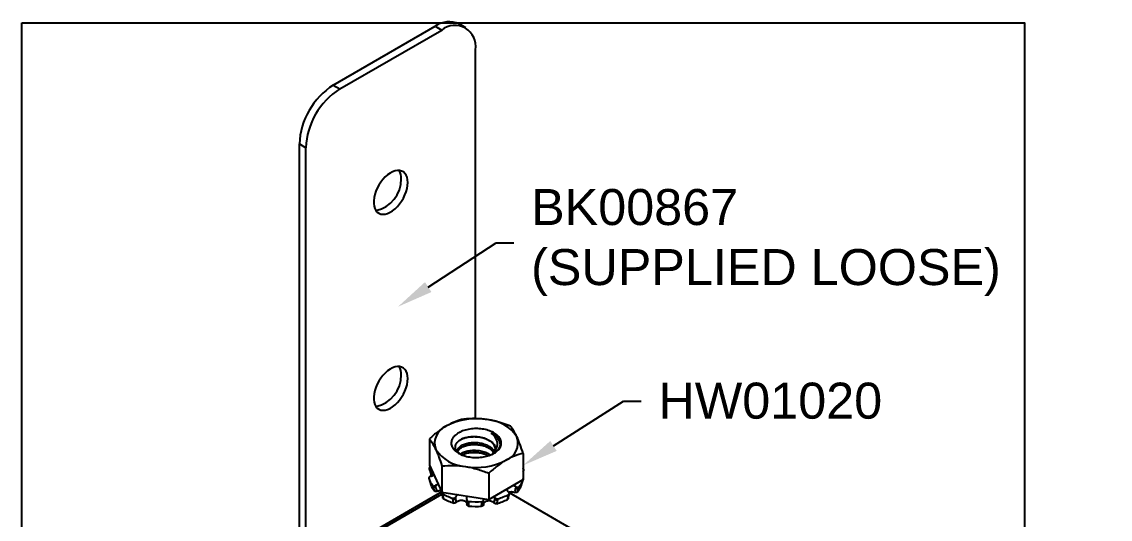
# Model space of a CAD drawing. Extents: x -0.54 to 6.36, y -7.35 to 0.
# Drawn here: x 0 to 5.67, y -2.58 to 0 of the extents above; entities that cross this region are included whole.
import ezdxf
from ezdxf import colors
from ezdxf.entities.mleader import LeaderData, LeaderLine
from ezdxf.math import Vec2, Vec3

# ---------------------------------------------------------------- set-up
doc = ezdxf.new("R2010")
doc.units = 0
doc.header["$LTSCALE"] = 0.5
doc.header["$MEASUREMENT"] = 0
for name, color, linetype in [('FAB DWG', 221, 'CONTINUOUS'), ('Hardware', 242, 'CONTINUOUS'), ('Mounting', 4, 'CONTINUOUS')]:
    doc.layers.add(name, color=color, linetype=linetype)
doc.layers.add('Text-Unprinted', color=131, linetype='CONTINUOUS', plot=False)
doc.styles.add('LSAD_Standard', font='arial.ttf')

msp = doc.modelspace()

# ---------------------------------------------------------------- linework, layer by layer
at = {"layer": 'Hardware', "linetype": 'Continuous', "lineweight": 25, "transparency": 16777216}
for p, q in [((2.122, -2.1664), (2.122, -2.3031)), ((2.4499, -2.2439), (2.4463, -2.2474)), ((2.61, -2.2419), (2.61, -2.3786)), ((2.1209, -2.3227), (2.123, -2.3294)), ((2.122, -2.3031), (2.1874, -2.444)), ((2.1874, -2.3073), (2.1874, -2.444)), ((2.1206, -2.3766), (2.1303, -2.4058)), ((2.1272, -2.3616), (2.1293, -2.361)), ((2.131, -2.3251), (2.1288, -2.3254)), ((2.1288, -2.3254), (2.131, -2.3321)), ((2.1322, -2.325), (2.131, -2.3251)), ((2.131, -2.3251), (2.131, -2.3321)), ((2.1368, -2.3572), (2.139, -2.3573)), ((2.4314, -2.345), (2.4314, -2.4817)), ((2.4314, -2.4817), (2.61, -2.3786)), ((2.609, -2.384), (2.6111, -2.3777)), ((2.61, -2.3403), (2.6112, -2.3366)), ((2.6112, -2.3366), (2.6133, -2.3299)), ((2.1407, -2.4153), (2.1388, -2.4093)), ((2.154, -2.409), (2.1521, -2.41)), ((2.1521, -2.41), (2.154, -2.416)), ((2.154, -2.409), (2.154, -2.416)), ((2.5721, -2.4153), (2.5721, -2.4223)), ((2.574, -2.4164), (2.5721, -2.4153)), ((2.5721, -2.4223), (2.574, -2.4164)), ((2.5876, -2.4161), (2.5857, -2.422)), ((2.1846, -2.4468), (2.1862, -2.4526)), ((2.1874, -2.444), (2.4314, -2.4817)), ((2.1874, -2.4502), (2.189, -2.4559)), ((2.2443, -2.4804), (2.2434, -2.475)), ((2.258, -2.469), (2.257, -2.4706)), ((2.257, -2.4706), (2.258, -2.4761)), ((2.258, -2.469), (2.258, -2.4761)), ((2.3159, -2.4847), (2.3164, -2.4901)), ((2.3161, -2.4827), (2.3166, -2.481)), ((2.3243, -2.4915), (2.3247, -2.4968)), ((2.3945, -2.4979), (2.3948, -2.4926)), ((2.4033, -2.4823), (2.4036, -2.484)), ((2.4034, -2.4909), (2.4037, -2.4855)), ((2.4628, -2.4721), (2.4628, -2.4791)), ((2.4637, -2.4737), (2.4628, -2.4721)), ((2.4628, -2.4791), (2.4637, -2.4737)), ((2.4771, -2.4785), (2.4763, -2.4839)), ((2.5338, -2.4611), (2.5353, -2.4554)), ((2.5343, -2.4438), (2.5358, -2.4451)), ((2.5369, -2.4575), (2.5384, -2.4518)), ((2.3172, -2.508), (2.3172, -2.5089)), ((2.403, -2.5065), (2.4029, -2.51)), ((2.403, -2.5062), (2.403, -2.5065))]:
    msp.add_line(p, q, dxfattribs=at)
at = {"layer": 'Hardware', "linetype": 'Continuous', "lineweight": 25, "transparency": 16777216, "flags": 128}
msp.add_lwpolyline([(2.2738, -2.2414), (2.2799, -2.2447), (2.2862, -2.2477), (2.2929, -2.2505), (2.2999, -2.2531), (2.3072, -2.2554), (2.3147, -2.2574), (2.3224, -2.2591), (2.3303, -2.2606), (2.3383, -2.2618), (2.3464, -2.2626), (2.3547, -2.2632), (2.3629, -2.2635), (2.3712, -2.2634), (2.3795, -2.2631), (2.3877, -2.2624), (2.3958, -2.2615), (2.4038, -2.2603), (2.4116, -2.2587), (2.4193, -2.2569), (2.4267, -2.2548), (2.4339, -2.2525), (2.4408, -2.2499), (2.4475, -2.247), (2.4538, -2.2439), (2.4597, -2.2406), (2.4653, -2.237), (2.4704, -2.2333), (2.4752, -2.2294), (2.4795, -2.2253), (2.4833, -2.2211), (2.4867, -2.2167), (2.4896, -2.2122), (2.492, -2.2077), (2.4939, -2.203), (2.4953, -2.1983), (2.4961, -2.1936), (2.4964, -2.1888), (2.4962, -2.184), (2.4955, -2.1793), (2.4943, -2.1745), (2.4925, -2.1699), (2.4903, -2.1653), (2.4875, -2.1608), (2.4842, -2.1564), (2.4805, -2.1521), (2.4763, -2.148), (2.4717, -2.144), (2.4666, -2.1403), (2.4611, -2.1367), (2.4553, -2.1333), (2.4491, -2.1301), (2.4425, -2.1272), (2.4357, -2.1245), (2.4285, -2.1221), (2.4211, -2.12), (2.4135, -2.1181), (2.4057, -2.1165), (2.3978, -2.1152), (2.3897, -2.1142), (2.3815, -2.1134), (2.3733, -2.113), (2.365, -2.1129), (2.3567, -2.1131), (2.3485, -2.1136), (2.3403, -2.1144), (2.3323, -2.1155), (2.3244, -2.1169), (2.3166, -2.1185), (2.309, -2.1205), (2.3017, -2.1227), (2.2947, -2.1252), (2.2879, -2.1279), (2.2814, -2.1309), (2.2753, -2.1341), (2.2695, -2.1375), (2.2642, -2.1412), (2.2592, -2.145), (2.2547, -2.149), (2.2506, -2.1532), (2.247, -2.1575), (2.2438, -2.1619), (2.2412, -2.1664), (2.2391, -2.171), (2.2374, -2.1757), (2.2363, -2.1804), (2.2357, -2.1852), (2.2357, -2.19), (2.2361, -2.1948), (2.2371, -2.1995), (2.2386, -2.2042), (2.2406, -2.2088), (2.2431, -2.2134), (2.2461, -2.2178), (2.2496, -2.2222), (2.2536, -2.2263), (2.258, -2.2304), (2.2629, -2.2343), (2.2682, -2.2379), (2.2738, -2.2414)], dxfattribs=at)
at = {"layer": 'Hardware', "linetype": 'Continuous', "lineweight": 25, "transparency": 16777216}
for centre, radius, start, end in [((2.3655, -2.3964), 0.3351, 80.1876, 117.3985), ((2.4103, -2.2663), 0.2005, 33.5484, 86.4569), ((2.2453, -2.1888), 0.0961, 110.6721, 199.5309), ((2.4192, -2.2062), 0.0743, 16.7999, 70.2384), ((2.4868, -2.1876), 0.0961, 290.6721, 19.5309), ((2.3218, -2.1101), 0.2005, 213.5484, 266.4569), ((2.2135, -2.3532), 0.0981, 154.0386, 160.699), ((2.3665, -1.98), 0.3351, 260.1876, 297.3985), ((2.5239, -2.3511), 0.0923, 14.3829, 21.1827), ((2.22, -2.343), 0.1049, 195.0845, 219.2413), ((2.1288, -2.3254), 0.00709, 214.8903, 287.7557), ((2.5048, -2.3389), 0.1132, 316.9954, 339.9532), ((2.6081, -2.3355), 0.00329, 305.9255, 341.0618), ((2.2291, -2.3716), 0.1046, 199.1216, 219.065), ((2.1478, -2.4068), 0.0111, 230.0735, 303.8289), ((2.5787, -2.4129), 0.0115, 235.0909, 307.4709), ((2.4992, -2.3697), 0.1087, 316.8806, 340.068), ((2.1916, -2.4509), 0.00565, 197.0542, 241.7604), ((2.3289, -2.2062), 0.282, 239.8746, 252.3417), ((2.3304, -2.2423), 0.2708, 239.8119, 252.4045), ((2.2482, -2.4689), 0.0121, 251.5112, 323.8365), ((2.3245, -2.4886), 0.00822, 190.1247, 271.8099), ((2.366, -2.0625), 0.4311, 264.439, 273.8288), ((2.395, -2.4894), 0.00847, 266.4694, 350.2611), ((2.4727, -2.4725), 0.0119, 213.729, 287.2448), ((2.3947, -2.2256), 0.2888, 285.6106, 297.6717), ((2.3959, -2.1889), 0.3008, 285.6707, 297.6116), ((2.5313, -2.4558), 0.00581, 294.9688, 343.6426), ((2.366, -2.1043), 0.4139, 264.3918, 273.8761)]:
    msp.add_arc(centre, radius, start, end, dxfattribs=at)
for points, knots in [([(2.3007, -2.0633), (2.2861, -2.0668), (2.2712, -2.0714), (2.2414, -2.083), (2.2265, -2.0902), (2.2114, -2.0989)], [0, 0, 0, 0, 0.5, 0.5, 1, 1, 1, 1]), ([(2.4226, -2.0662), (2.4123, -2.0646), (2.4019, -2.0634), (2.3813, -2.0617), (2.3711, -2.0612), (2.3406, -2.0606), (2.3206, -2.0615), (2.3007, -2.0633)], [0, 0, 0, 0, 0.25, 0.25, 0.5, 0.5, 1, 1, 1, 1]), ([(2.2114, -2.0989), (2.1962, -2.1076), (2.1809, -2.118), (2.1511, -2.1408), (2.1365, -2.1533), (2.122, -2.1664)], [0, 0, 0, 0, 0.5, 0.5, 1, 1, 1, 1]), ([(2.4499, -2.2439), (2.4544, -2.24), (2.4584, -2.2358), (2.4652, -2.227), (2.4681, -2.2224), (2.4725, -2.2131), (2.474, -2.2084), (2.4757, -2.1988), (2.476, -2.1939), (2.475, -2.1794), (2.4719, -2.1698), (2.4612, -2.152), (2.4535, -2.1437), (2.4443, -2.1363)], [0, 0, 0, 0, 0.125, 0.125, 0.25, 0.25, 0.375, 0.375, 0.5, 0.5, 0.75, 0.75, 1, 1, 1, 1]), ([(2.4905, -2.1926), (2.4903, -2.1906), (2.4897, -2.1858), (2.487, -2.178), (2.4826, -2.1695), (2.4767, -2.1614), (2.4695, -2.1537), (2.461, -2.1466), (2.4525, -2.1409), (2.4467, -2.1376), (2.4443, -2.1363)], [0, 0, 0, 0, 0.091437, 0.22813, 0.365847, 0.50371, 0.640835, 0.776369, 0.909809, 1, 1, 1, 1]), ([(2.5773, -2.1555), (2.5746, -2.1495), (2.5718, -2.1439), (2.5663, -2.1335), (2.5635, -2.1287), (2.5554, -2.1152), (2.55, -2.1077), (2.5446, -2.101)], [0, 0, 0, 0, 0.25, 0.25, 0.5, 0.5, 1, 1, 1, 1]), ([(2.2801, -2.2446), (2.2794, -2.2442), (2.2768, -2.2424), (2.2728, -2.239), (2.2681, -2.2345), (2.2644, -2.2297), (2.2614, -2.2249), (2.2592, -2.2201), (2.2578, -2.2151), (2.2572, -2.21), (2.2574, -2.205), (2.2583, -2.2), (2.2601, -2.195), (2.2627, -2.1902), (2.266, -2.1857), (2.2699, -2.1813), (2.2746, -2.1772), (2.2799, -2.1733), (2.2857, -2.1697), (2.2921, -2.1664), (2.299, -2.1634), (2.3064, -2.1608), (2.3141, -2.1586), (2.3221, -2.1568), (2.3305, -2.1554), (2.339, -2.1545), (2.3476, -2.154), (2.3561, -2.1539), (2.3649, -2.1542), (2.3735, -2.1549), (2.382, -2.1561), (2.3903, -2.1577), (2.3984, -2.1597), (2.4074, -2.1625), (2.4133, -2.1649), (2.4167, -2.1663)], [0, 0, 0, 0, 0.010892, 0.04301, 0.076127, 0.109243, 0.140345, 0.171446, 0.203451, 0.235456, 0.266563, 0.297667, 0.329733, 0.361799, 0.392011, 0.422223, 0.453326, 0.484429, 0.514419, 0.544409, 0.575299, 0.606189, 0.635618, 0.665047, 0.695365, 0.725683, 0.754561, 0.783439, 0.813163, 0.842885, 0.871529, 0.900174, 0.929707, 0.959239, 1, 1, 1, 1]), ([(2.2685, -2.2346), (2.2683, -2.2339), (2.2677, -2.231), (2.2686, -2.2256), (2.271, -2.2187), (2.2755, -2.2121), (2.2817, -2.206), (2.2896, -2.2004), (2.2988, -2.1955), (2.3094, -2.1914), (2.3211, -2.1882), (2.3338, -2.186), (2.3471, -2.1849), (2.3607, -2.1848), (2.3742, -2.1858), (2.3877, -2.1879), (2.4009, -2.1911), (2.4135, -2.1954), (2.425, -2.2006), (2.4353, -2.2066), (2.4443, -2.2134), (2.4517, -2.221), (2.4567, -2.2274), (2.4584, -2.2314), (2.4589, -2.2325)], [0, 0, 0, 0, 0.01455, 0.062085, 0.110523, 0.159427, 0.20831, 0.256683, 0.304159, 0.352066, 0.400734, 0.449688, 0.498437, 0.5465, 0.593909, 0.642154, 0.690986, 0.739921, 0.788468, 0.83616, 0.883805, 0.932324, 0.981252, 1, 1, 1, 1]), ([(2.269, -2.2352), (2.2697, -2.2331), (2.2711, -2.2287), (2.2755, -2.2223), (2.2817, -2.2162), (2.2896, -2.2106), (2.2988, -2.2057), (2.3094, -2.2016), (2.3211, -2.1984), (2.3338, -2.1962), (2.3471, -2.1951), (2.36, -2.195), (2.3723, -2.1958), (2.3838, -2.1974), (2.3952, -2.1998), (2.4063, -2.203), (2.4171, -2.2072), (2.4274, -2.2121), (2.4369, -2.2179), (2.4451, -2.2245), (2.4516, -2.2309), (2.4546, -2.2353), (2.4558, -2.2372)], [0, 0, 0, 0, 0.04843, 0.102695, 0.156936, 0.210611, 0.263291, 0.316449, 0.370452, 0.424772, 0.478864, 0.532195, 0.577148, 0.622769, 0.668978, 0.715444, 0.761825, 0.812659, 0.862576, 0.912802, 0.963847, 1, 1, 1, 1]), ([(2.4119, -2.1644), (2.409, -2.1636), (2.4018, -2.1615), (2.3897, -2.1592), (2.3759, -2.1574), (2.3621, -2.1566), (2.3483, -2.1565), (2.3346, -2.1574), (2.3211, -2.1591), (2.3083, -2.1617), (2.2977, -2.1646), (2.2918, -2.1669), (2.2897, -2.1677)], [0, 0, 0, 0, 0.071605, 0.18037, 0.287894, 0.393732, 0.500527, 0.608842, 0.718013, 0.827346, 0.93614, 1, 1, 1, 1]), ([(2.4113, -2.2051), (2.4086, -2.2043), (2.4016, -2.2023), (2.3897, -2.2001), (2.3759, -2.1982), (2.3621, -2.1974), (2.3483, -2.1974), (2.3345, -2.1982), (2.3212, -2.2), (2.3109, -2.2019), (2.3054, -2.2035), (2.304, -2.2039)], [0, 0, 0, 0, 0.0778303, 0.204017, 0.3287643, 0.451555, 0.5754566, 0.7011204, 0.8277781, 0.954624, 1, 1, 1, 1]), ([(2.4167, -2.1663), (2.4222, -2.1682), (2.4273, -2.1705), (2.4368, -2.1755), (2.4412, -2.1783), (2.4525, -2.1872), (2.4581, -2.194), (2.4626, -2.2047), (2.4636, -2.2084), (2.4642, -2.2158), (2.4638, -2.2195), (2.4619, -2.2268), (2.4603, -2.2305), (2.456, -2.2374), (2.4532, -2.2407), (2.4499, -2.2439)], [0, 0, 0, 0, 0.125, 0.125, 0.25, 0.25, 0.5, 0.5, 0.625, 0.625, 0.75, 0.75, 0.875, 0.875, 1, 1, 1, 1]), ([(2.4167, -2.1663), (2.4203, -2.168), (2.4274, -2.1713), (2.4369, -2.1771), (2.4452, -2.1836), (2.4522, -2.1908), (2.4578, -2.1987), (2.4617, -2.2071), (2.4636, -2.2137), (2.4636, -2.2173), (2.4637, -2.218)], [0, 0, 0, 0, 0.1359398, 0.2694243, 0.4037374, 0.54024, 0.6777491, 0.8226806, 0.9659154, 1, 1, 1, 1]), ([(2.4903, -2.1848), (2.4905, -2.1874), (2.4908, -2.1921), (2.4899, -2.199), (2.4882, -2.2054), (2.4855, -2.2117), (2.482, -2.2179), (2.4778, -2.2237), (2.4728, -2.2293), (2.467, -2.2346), (2.4612, -2.2392), (2.4572, -2.2417), (2.4556, -2.2428)], [0, 0, 0, 0, 0.123231, 0.224614, 0.325997, 0.430527, 0.535058, 0.633303, 0.731548, 0.83265, 0.933753, 1, 1, 1, 1]), ([(2.1547, -2.2209), (2.1575, -2.2269), (2.1603, -2.2332), (2.1658, -2.2466), (2.1685, -2.2535), (2.1767, -2.2753), (2.1821, -2.2909), (2.1874, -2.3073)], [0, 0, 0, 0, 0.25, 0.25, 0.5, 0.5, 1, 1, 1, 1]), ([(2.2831, -2.2461), (2.2852, -2.2445), (2.2899, -2.241), (2.2988, -2.2363), (2.3094, -2.2322), (2.3211, -2.2291), (2.3338, -2.2269), (2.3471, -2.2257), (2.3607, -2.2256), (2.3742, -2.2266), (2.3877, -2.2287), (2.4009, -2.2319), (2.4135, -2.2362), (2.425, -2.2415), (2.4335, -2.2463), (2.4377, -2.2496), (2.439, -2.2506)], [0, 0, 0, 0, 0.065428, 0.139309, 0.213862, 0.289599, 0.365781, 0.441644, 0.51644, 0.590218, 0.665296, 0.741288, 0.81744, 0.892989, 0.967207, 1, 1, 1, 1]), ([(2.2924, -2.2502), (2.2946, -2.249), (2.2997, -2.2461), (2.3094, -2.2425), (2.3211, -2.2393), (2.3338, -2.2371), (2.3471, -2.2359), (2.36, -2.2358), (2.3723, -2.2366), (2.3838, -2.2382), (2.3952, -2.2407), (2.4063, -2.2439), (2.4171, -2.248), (2.4246, -2.2514), (2.4283, -2.2537), (2.4288, -2.2541)], [0, 0, 0, 0, 0.063725, 0.152994, 0.24368, 0.334899, 0.425736, 0.515296, 0.590784, 0.667396, 0.744995, 0.823025, 0.900912, 0.986278, 1, 1, 1, 1]), ([(2.4113, -2.2459), (2.4086, -2.2452), (2.4016, -2.2432), (2.3897, -2.2409), (2.3759, -2.2391), (2.3621, -2.2382), (2.3483, -2.2382), (2.3345, -2.239), (2.3212, -2.2408), (2.3109, -2.2427), (2.3054, -2.2443), (2.304, -2.2447)], [0, 0, 0, 0, 0.07783, 0.204017, 0.328764, 0.451555, 0.575457, 0.70112, 0.827778, 0.954624, 1, 1, 1, 1]), ([(2.61, -2.2419), (2.5955, -2.2454), (2.5806, -2.25), (2.5508, -2.2616), (2.5358, -2.2688), (2.5207, -2.2775)], [0, 0, 0, 0, 0.5, 0.5, 1, 1, 1, 1]), ([(2.121, -2.3207), (2.1204, -2.3223), (2.121, -2.3237), (2.1239, -2.3254), (2.1263, -2.3257), (2.1288, -2.3254)], [0, 0, 0, 0, 0.5, 0.5, 1, 1, 1, 1]), ([(2.3094, -2.3102), (2.3198, -2.3118), (2.3302, -2.3138), (2.3507, -2.3184), (2.361, -2.3211), (2.3914, -2.3299), (2.4115, -2.3371), (2.4314, -2.345)], [0, 0, 0, 0, 0.25, 0.25, 0.5, 0.5, 1, 1, 1, 1]), ([(2.5207, -2.2775), (2.5056, -2.2862), (2.4903, -2.2966), (2.4605, -2.3194), (2.4458, -2.3318), (2.4314, -2.345)], [0, 0, 0, 0, 0.5, 0.5, 1, 1, 1, 1]), ([(2.1272, -2.3616), (2.1246, -2.3623), (2.1222, -2.3637), (2.119, -2.3669), (2.1183, -2.3687), (2.1187, -2.3703)], [0, 0, 0, 0, 0.5, 0.5, 1, 1, 1, 1]), ([(2.123, -2.3295), (2.1231, -2.3297), (2.1246, -2.3345), (2.1271, -2.3427), (2.1295, -2.3509), (2.1305, -2.3543)], [0, 0, 0, 0, 0.025646, 0.59667, 1, 1, 1, 1]), ([(2.1293, -2.361), (2.1311, -2.3604), (2.1347, -2.3593), (2.1397, -2.357), (2.1434, -2.355), (2.1451, -2.3538), (2.1454, -2.3535)], [0, 0, 0, 0, 0.303805, 0.616298, 0.920414, 1, 1, 1, 1]), ([(2.1368, -2.3572), (2.1358, -2.3571), (2.1338, -2.3571), (2.1318, -2.3561), (2.1307, -2.3551), (2.1306, -2.3544), (2.1306, -2.3543)], [0, 0, 0, 0, 0.315908, 0.631807, 0.947958, 1, 1, 1, 1]), ([(2.61, -2.3324), (2.6102, -2.3324), (2.6113, -2.3322), (2.6126, -2.3312), (2.6136, -2.3298), (2.6134, -2.3287), (2.6134, -2.3282)], [0, 0, 0, 0, 0.077512, 0.409734, 0.741949, 1, 1, 1, 1]), ([(2.6111, -2.3777), (2.6112, -2.3771), (2.6114, -2.3757), (2.6108, -2.3741), (2.6101, -2.3733), (2.61, -2.3732)], [0, 0, 0, 0, 0.469691, 0.939382, 1, 1, 1, 1]), ([(2.1388, -2.4093), (2.1399, -2.4108), (2.142, -2.4117), (2.1469, -2.4119), (2.1497, -2.4113), (2.1521, -2.41)], [0, 0, 0, 0, 0.5, 0.5, 1, 1, 1, 1]), ([(2.1688, -2.4038), (2.1673, -2.4041), (2.1641, -2.4048), (2.159, -2.4065), (2.1557, -2.4081), (2.154, -2.409)], [0, 0, 0, 0, 0.284205, 0.636928, 1, 1, 1, 1]), ([(2.1596, -2.4389), (2.1611, -2.4384), (2.1645, -2.4372), (2.1697, -2.436), (2.1752, -2.4355), (2.18, -2.4356), (2.1827, -2.4361), (2.1839, -2.4364)], [0, 0, 0, 0, 0.192575, 0.410583, 0.628553, 0.842382, 1, 1, 1, 1]), ([(2.5253, -2.4275), (2.5253, -2.4279), (2.5253, -2.4294), (2.5262, -2.4324), (2.5279, -2.4363), (2.5306, -2.4402), (2.5331, -2.4426), (2.5343, -2.4438)], [0, 0, 0, 0, 0.05869, 0.283967, 0.515419, 0.754207, 1, 1, 1, 1]), ([(2.5721, -2.4153), (2.5706, -2.4144), (2.5673, -2.4127), (2.5621, -2.4108), (2.5584, -2.4097), (2.5566, -2.4095), (2.5566, -2.4095)], [0, 0, 0, 0, 0.328022, 0.665389, 0.994344, 1, 1, 1, 1]), ([(2.574, -2.4164), (2.5763, -2.4177), (2.5791, -2.4184), (2.5841, -2.4183), (2.5863, -2.4175), (2.5876, -2.4161)], [0, 0, 0, 0, 0.5, 0.5, 1, 1, 1, 1]), ([(2.1596, -2.4389), (2.1574, -2.4398), (2.1549, -2.4401), (2.1507, -2.4396), (2.1489, -2.4387), (2.1479, -2.4375)], [0, 0, 0, 0, 0.5, 0.5, 1, 1, 1, 1]), ([(2.1862, -2.4413), (2.186, -2.4416), (2.1851, -2.4425), (2.1844, -2.4445), (2.1844, -2.4469), (2.1855, -2.4489), (2.1868, -2.4498), (2.1874, -2.4502)], [0, 0, 0, 0, 0.076036, 0.320684, 0.565331, 0.809973, 1, 1, 1, 1]), ([(2.1862, -2.4525), (2.1863, -2.4527), (2.1875, -2.4569), (2.1893, -2.4637), (2.1908, -2.4702), (2.1914, -2.4728)], [0, 0, 0, 0, 0.025552, 0.603163, 1, 1, 1, 1]), ([(2.1942, -2.4764), (2.1935, -2.4758), (2.1922, -2.4749), (2.1917, -2.4734), (2.1915, -2.4728)], [0, 0, 0, 0, 0.539157, 1, 1, 1, 1]), ([(2.2434, -2.475), (2.2457, -2.4758), (2.2486, -2.4757), (2.2536, -2.4741), (2.2558, -2.4725), (2.257, -2.4706)], [0, 0, 0, 0, 0.5, 0.5, 1, 1, 1, 1]), ([(2.2719, -2.4571), (2.2708, -2.4576), (2.2681, -2.4589), (2.2644, -2.4616), (2.2607, -2.4651), (2.2589, -2.4677), (2.258, -2.469)], [0, 0, 0, 0, 0.183341, 0.44732, 0.719665, 1, 1, 1, 1]), ([(2.2612, -2.4973), (2.2623, -2.4962), (2.2645, -2.494), (2.2687, -2.4911), (2.2735, -2.4886), (2.2787, -2.4868), (2.2841, -2.4858), (2.2894, -2.4855), (2.2946, -2.4858), (2.2994, -2.4869), (2.3038, -2.4886), (2.3077, -2.4909), (2.3111, -2.4937), (2.3138, -2.497), (2.3158, -2.5006), (2.317, -2.5044), (2.3171, -2.5071), (2.3172, -2.5083)], [0, 0, 0, 0, 0.063189, 0.134471, 0.205739, 0.275652, 0.34555, 0.412627, 0.479696, 0.544397, 0.6091, 0.673304, 0.737519, 0.803266, 0.869024, 0.937407, 1, 1, 1, 1]), ([(2.3166, -2.481), (2.3168, -2.48), (2.3173, -2.4776), (2.3173, -2.4738), (2.3164, -2.4695), (2.3148, -2.466), (2.3133, -2.4641), (2.3127, -2.4634)], [0, 0, 0, 0, 0.156606, 0.390975, 0.625321, 0.8581, 1, 1, 1, 1]), ([(2.3161, -2.4827), (2.3156, -2.4847), (2.3161, -2.4869), (2.3192, -2.4901), (2.3216, -2.4913), (2.3243, -2.4915)], [0, 0, 0, 0, 0.5, 0.5, 1, 1, 1, 1]), ([(2.3164, -2.4901), (2.3164, -2.4902), (2.3167, -2.4941), (2.3171, -2.5001), (2.3172, -2.5059), (2.3172, -2.508)], [0, 0, 0, 0, 0.026686, 0.639074, 1, 1, 1, 1]), ([(2.3948, -2.4926), (2.3975, -2.4924), (2.4, -2.4914), (2.4033, -2.4882), (2.404, -2.4861), (2.4036, -2.484)], [0, 0, 0, 0, 0.5, 0.5, 1, 1, 1, 1]), ([(2.403, -2.4773), (2.4029, -2.4775), (2.4027, -2.4792), (2.403, -2.4808), (2.4033, -2.4823)], [0, 0, 0, 0, 0.113899, 1, 1, 1, 1]), ([(2.4029, -2.51), (2.4031, -2.505), (2.4054, -2.5), (2.4133, -2.4922), (2.4189, -2.4893), (2.4316, -2.4872), (2.4386, -2.4878), (2.4509, -2.4922), (2.4562, -2.4959), (2.4599, -2.5003)], [0, 0, 0, 0, 0.25, 0.25, 0.5, 0.5, 0.75, 0.75, 1, 1, 1, 1]), ([(2.4029, -2.5065), (2.4029, -2.504), (2.4029, -2.4988), (2.4032, -2.4935), (2.4034, -2.4909)], [0, 0, 0, 0, 0.487879, 1, 1, 1, 1]), ([(2.4628, -2.4721), (2.4621, -2.4708), (2.4608, -2.4687), (2.459, -2.4669), (2.4583, -2.4662)], [0, 0, 0, 0, 0.6332052, 1, 1, 1, 1]), ([(2.4637, -2.4737), (2.4648, -2.4757), (2.4669, -2.4773), (2.4718, -2.4791), (2.4747, -2.4792), (2.4771, -2.4785)], [0, 0, 0, 0, 0.5, 0.5, 1, 1, 1, 1]), ([(2.5319, -2.4775), (2.5317, -2.4782), (2.5313, -2.4795), (2.53, -2.4808), (2.529, -2.4813), (2.5288, -2.4814)], [0, 0, 0, 0, 0.396443, 0.890101, 1, 1, 1, 1]), ([(2.532, -2.4776), (2.5327, -2.4743), (2.5342, -2.4677), (2.536, -2.4609), (2.5369, -2.4575)], [0, 0, 0, 0, 0.494649, 1, 1, 1, 1]), ([(2.5348, -2.4442), (2.5357, -2.4438), (2.5378, -2.4427), (2.5417, -2.4417), (2.5463, -2.4412), (2.5512, -2.4412), (2.5564, -2.4419), (2.5615, -2.4431), (2.565, -2.4443), (2.5666, -2.445), (2.5667, -2.4451)], [0, 0, 0, 0, 0.103526, 0.248199, 0.392895, 0.541044, 0.68922, 0.84331, 0.997417, 1, 1, 1, 1]), ([(2.5353, -2.4554), (2.5373, -2.4544), (2.5385, -2.4526), (2.5387, -2.4488), (2.5377, -2.4467), (2.5358, -2.4451)], [0, 0, 0, 0, 0.5, 0.5, 1, 1, 1, 1]), ([(2.5786, -2.444), (2.5775, -2.4452), (2.5756, -2.446), (2.5713, -2.4464), (2.5688, -2.446), (2.5667, -2.4451)], [0, 0, 0, 0, 0.5, 0.5, 1, 1, 1, 1]), ([(2.2612, -2.4973), (2.2598, -2.4988), (2.2577, -2.5), (2.2531, -2.5011), (2.2506, -2.5011), (2.2485, -2.5004)], [0, 0, 0, 0, 0.5, 0.5, 1, 1, 1, 1]), ([(2.3256, -2.5162), (2.3232, -2.5159), (2.3211, -2.515), (2.318, -2.5123), (2.3172, -2.5106), (2.3172, -2.5087)], [0, 0, 0, 0, 0.5, 0.5, 1, 1, 1, 1]), ([(2.4029, -2.51), (2.4028, -2.5119), (2.4019, -2.5136), (2.3986, -2.5162), (2.3964, -2.517), (2.394, -2.5172)], [0, 0, 0, 0, 0.5, 0.5, 1, 1, 1, 1]), ([(2.4724, -2.5038), (2.4703, -2.5044), (2.4678, -2.5044), (2.4632, -2.5031), (2.4612, -2.5019), (2.4599, -2.5003)], [0, 0, 0, 0, 0.5, 0.5, 1, 1, 1, 1])]:
    msp.add_open_spline(points, degree=3, knots=knots, dxfattribs=at)
for points in [[(2.5446, -2.101), (2.5047, -2.0851), (2.4642, -2.0726), (2.4226, -2.0662)], [(2.122, -2.1664), (2.1327, -2.1797), (2.1436, -2.1969), (2.1547, -2.2209)], [(2.61, -2.2419), (2.5993, -2.2091), (2.5885, -2.1795), (2.5773, -2.1555)], [(2.1874, -2.3073), (2.2273, -2.3037), (2.2678, -2.3037), (2.3094, -2.3102)], [(2.131, -2.3321), (2.133, -2.3404), (2.1349, -2.3487), (2.1368, -2.3572)], [(2.1479, -2.4375), (2.1454, -2.4299), (2.143, -2.4226), (2.1407, -2.4153)], [(2.154, -2.416), (2.1558, -2.4235), (2.1576, -2.4312), (2.1596, -2.4389)], [(2.5667, -2.4451), (2.5686, -2.4374), (2.5704, -2.4298), (2.5721, -2.4223)], [(2.5857, -2.422), (2.5834, -2.4292), (2.5811, -2.4365), (2.5786, -2.444)], [(2.6014, -2.4067), (2.6039, -2.3993), (2.6064, -2.3918), (2.609, -2.384)], [(2.189, -2.4559), (2.1909, -2.4628), (2.1927, -2.4696), (2.1942, -2.4764)], [(2.2485, -2.5004), (2.2469, -2.4937), (2.2455, -2.487), (2.2443, -2.4804)], [(2.258, -2.4761), (2.2589, -2.4831), (2.26, -2.4902), (2.2612, -2.4973)], [(2.4599, -2.5003), (2.461, -2.4932), (2.462, -2.4861), (2.4628, -2.4791)], [(2.4763, -2.4839), (2.4752, -2.4905), (2.4739, -2.4971), (2.4724, -2.5038)], [(2.5288, -2.4814), (2.5303, -2.4747), (2.5319, -2.468), (2.5338, -2.4611)], [(2.3247, -2.4968), (2.3253, -2.5033), (2.3256, -2.5097), (2.3256, -2.5162)], [(2.394, -2.5172), (2.3939, -2.5108), (2.3941, -2.5043), (2.3945, -2.4979)]]:
    msp.add_open_spline(points, degree=3, dxfattribs=at)
at = {"layer": 'Mounting', "linetype": 'Continuous', "lineweight": 25, "transparency": 16777216}
for p, q in [((1.6217, -0.3249), (2.1521, -0.0188)), ((1.6555, -0.3444), (2.1859, -0.0383)), ((2.1521, -0.0188), (2.1859, -0.0383)), ((2.3109, -0.0259), (2.2771, -0.0064)), ((2.3627, -2.061), (2.3627, -0.1404)), ((1.6217, -0.3249), (1.6555, -0.3444)), ((1.445, -0.6311), (1.4788, -0.6506)), ((1.445, -2.831), (1.445, -0.6311)), ((1.4788, -2.8506), (1.4788, -0.6506)), ((1.4788, -2.8506), (2.185, -2.4428)), ((1.4844, -2.8603), (2.1869, -2.4548)), ((3.4933, -2.9995), (2.5381, -2.4481))]:
    msp.add_line(p, q, dxfattribs=at)
at = {"layer": 'Mounting', "linetype": 'Continuous', "lineweight": 25, "transparency": 16777216, "flags": 128}
for points in [[(2.0091, -0.832), (2.0082, -0.8177), (2.0054, -0.8048), (2.0007, -0.7935), (1.9944, -0.7842), (1.9865, -0.7769), (1.9773, -0.772), (1.9668, -0.7694), (1.9553, -0.7692), (1.9431, -0.7714), (1.9304, -0.776), (1.9175, -0.7829), (1.9047, -0.792), (1.8922, -0.8029), (1.8803, -0.8156), (1.8693, -0.8297), (1.8594, -0.845), (1.8508, -0.8611), (1.8436, -0.8776), (1.8382, -0.8943), (1.8344, -0.9107), (1.8326, -0.9265), (1.8326, -0.9414), (1.8344, -0.9551), (1.8382, -0.9672), (1.8436, -0.9775), (1.8508, -0.9858), (1.8594, -0.992), (1.8693, -0.9958), (1.8803, -0.9972), (1.8922, -0.9961), (1.9047, -0.9927), (1.9175, -0.9869), (1.9304, -0.9789), (1.9431, -0.9689), (1.9553, -0.957), (1.9668, -0.9436), (1.9773, -0.9289), (1.9865, -0.9132), (1.9944, -0.8968), (2.0007, -0.8802), (2.0054, -0.8636), (2.0082, -0.8474), (2.0091, -0.832)], [(2.0091, -1.8527), (2.0082, -1.8384), (2.0054, -1.8255), (2.0007, -1.8142), (1.9944, -1.8049), (1.9865, -1.7976), (1.9773, -1.7926), (1.9668, -1.79), (1.9553, -1.7898), (1.9431, -1.7921), (1.9304, -1.7967), (1.9175, -1.8036), (1.9047, -1.8126), (1.8922, -1.8236), (1.8803, -1.8363), (1.8693, -1.8504), (1.8594, -1.8657), (1.8508, -1.8817), (1.8436, -1.8983), (1.8382, -1.9149), (1.8344, -1.9313), (1.8326, -1.9472), (1.8326, -1.9621), (1.8344, -1.9757), (1.8382, -1.9879), (1.8436, -1.9982), (1.8508, -2.0065), (1.8594, -2.0126), (1.8693, -2.0164), (1.8803, -2.0178), (1.8922, -2.0168), (1.9047, -2.0134), (1.9175, -2.0076), (1.9304, -1.9996), (1.9431, -1.9896), (1.9553, -1.9777), (1.9668, -1.9643), (1.9773, -1.9495), (1.9865, -1.9338), (1.9944, -1.9175), (2.0007, -1.9009), (2.0054, -1.8843), (2.0082, -1.8681), (2.0091, -1.8527)]]:
    msp.add_lwpolyline(points, dxfattribs=at)
at = {"layer": 'Mounting', "linetype": 'Continuous', "lineweight": 25, "transparency": 16777216}
for centre, radius, start, end in [((2.2252, -0.1194), 0.1244, 65.3276, 125.9828), ((2.2545, -0.1235), 0.1094, 351.1194, 128.8699), ((1.8278, -0.648), 0.3832, 122.5243, 177.4757), ((1.8616, -0.6675), 0.3832, 122.5243, 177.4757), ((1.8994, -0.8091), 0.076, 357.4258, 31.7872), ((1.8105, -0.816), 0.1649, 281.6068, 1.2214), ((1.8994, -1.8298), 0.076, 357.4258, 31.7872), ((1.8105, -1.8367), 0.1649, 281.6068, 1.2214)]:
    msp.add_arc(centre, radius, start, end, dxfattribs=at)
at = {"layer": 'Text-Unprinted', "ltscale": 0.5, "transparency": 16777216}
msp.add_lwpolyline([(0, 0), (5.2196, 0), (5.2196, -7.3468), (0, -7.3468)], close=True, dxfattribs=at)

# ---------------------------------------------------------------- leaders
at = {"layer": 'FAB DWG', "ltscale": 0.5, "transparency": 16777216}
ml = msp.add_multileader_mtext('Standard', dxfattribs=at)
ml.set_content('\\A1;BK00867 (SUPPLIED LOOSE)', color=256, style='LSAD_Standard')
ml.set_leader_properties()
ml.build(insert=Vec2(0, 0))
ml.multileader.update_dxf_attribs({"text_left_attachment_type": 2, "text_right_attachment_type": 6, "dogleg_length": 0.36, "arrow_head_size": 0.1875})
ctx = ml.context
ctx.base_point, ctx.char_height, ctx.arrow_head_size, ctx.landing_gap_size, ctx.plane_origin = Vec3(2.5614, -1.1453), 0.1875, 0.1875, 0.09, Vec3(4.4903, 14.7328)
ctx.left_attachment, ctx.right_attachment = 2, 6
notes = []
notes.append((ctx, [(1, (1, 1, 0), (2.4702, -1.1453), (1, 0), 0.0912, [(0, [(1.9587, -1.4784)], 0, [])])]))
ctx.mtext.insert, ctx.mtext.width, ctx.mtext.defined_height, ctx.mtext.flow_direction = Vec3(2.6514, -0.8657), 2.500657, 0.6491, 5
ml = msp.add_multileader_mtext('Standard', dxfattribs=at)
ml.set_content('\\A1;HW01020', color=256, style='LSAD_Standard')
ml.set_leader_properties()
ml.build(insert=Vec2(0, 0))
ml.multileader.update_dxf_attribs({"text_left_attachment_type": 2, "dogleg_length": 0.36, "arrow_head_size": 0.1875})
ctx = ml.context
ctx.base_point, ctx.char_height, ctx.arrow_head_size, ctx.landing_gap_size, ctx.plane_origin = Vec3(3.2243, -1.9694), 0.1875, 0.1875, 0.09, Vec3(4.3698, 15.0347)
ctx.left_attachment = 2
notes.append((ctx, [(1, (1, 1, 0), (3.1332, -1.9694), (1, 0), 0.0912, [(0, [(2.61, -2.3042)], 0, [])])]))
ctx.mtext.insert, ctx.mtext.width, ctx.mtext.defined_height, ctx.mtext.flow_direction = Vec3(3.3143, -1.8737), 2.351815, 0.6491, 5
for ctx, leaders in notes:
    for number, flags, end, landing, length, lines in leaders:
        leader = LeaderData()
        leader.index, (leader.has_last_leader_line, leader.has_dogleg_vector, leader.attachment_direction) = number, flags
        leader.last_leader_point, leader.dogleg_vector, leader.dogleg_length = Vec3(end), Vec3(landing), length
        for number, points, colour, breaks in lines:
            line = LeaderLine()
            line.index, line.vertices, line.color, line.breaks = number, Vec3.list(points), colors.encode_raw_color(colour), breaks
            leader.lines.append(line)
        ctx.leaders.append(leader)

doc.saveas('drawing.dxf')
